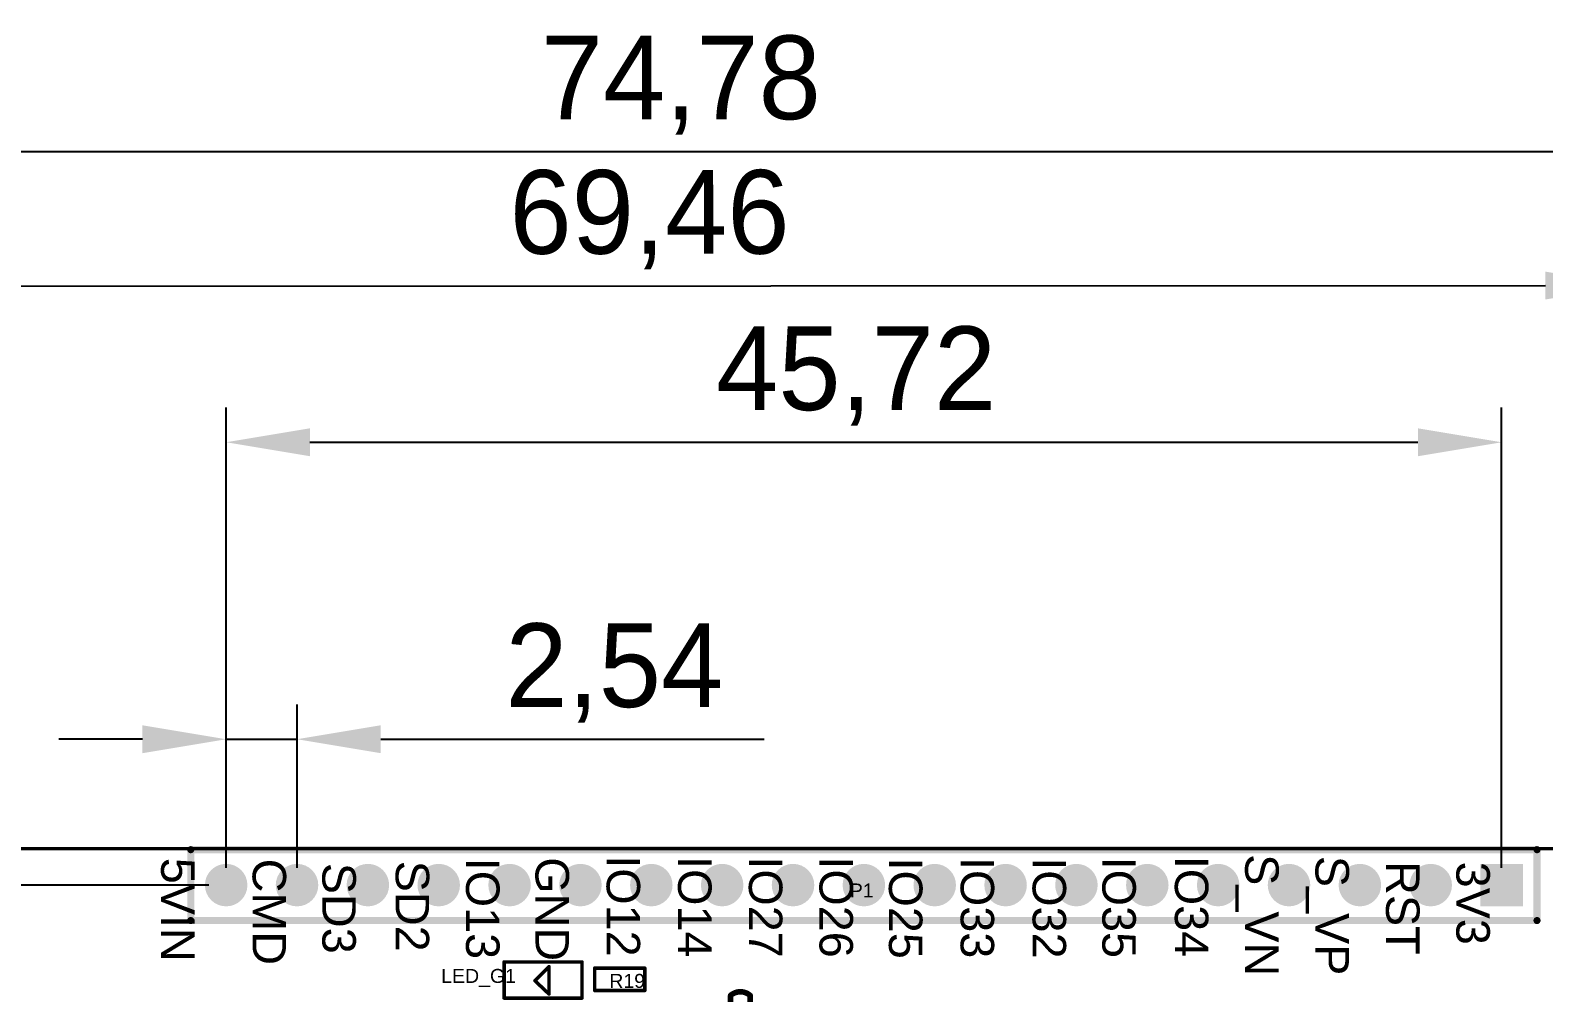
# Model space of a CAD drawing. Header units: millimetres. Extents: x -22 to 102, y -3 to 66.
# Drawn here: x 20.4 to 74.7, y 31.8 to 66.4 of the extents above; entities that cross this region are included whole.
import ezdxf

# ---------------------------------------------------------------- set-up
doc = ezdxf.new("R2010")
doc.units = ezdxf.units.MM
for name, color, linetype in [('KeepOutLayer', 6, 'Continuous'), ('MultiLayer', 9, 'Continuous'), ('PadHoleLayer', 156, 'Continuous'), ('TopOverlay', 2, 'Continuous')]:
    doc.layers.add(name, color=color, linetype=linetype)
doc.styles.add('Arial', font='arial.ttf', dxfattribs={"height": 0.2})
doc.dimstyles.new('ISO-25', dxfattribs={"dimtxt": 3, "dimasz": 3, "dimexe": 1.25, "dimexo": 0.625, "dimtad": 1, "dimtxsty": 'Standard', "dimcen": 2.5, "dimclrd": 3, "dimclre": 3, "dimclrt": 3, "dimadec": 0, "dimazin": 0, "dimtfac": 1, "dimtmove": 0, "dimatfit": 3, "dimfxl": 1, "dimarcsym": 0})

# ---------------------------------------------------------------- blocks, each defined once
blk = doc.blocks.new('R0402_42')
at = {"layer": 'TopOverlay', "const_width": 0.127}
for points in [[(-0.898, 0.408), (-0.898, -0.392)], [(0.902, 0.408), (-0.898, 0.408)], [(0.902, 0.408), (0.902, -0.392)], [(0.902, -0.392), (-0.898, -0.392)]]:
    blk.add_lwpolyline(points, dxfattribs=at)
at = {"layer": 'TopOverlay', "const_width": 0.0635}
for points in [[(-0.93, 0.408, 1), (-0.867, 0.408, 1)], [(-0.93, 0.408, 1), (-0.867, 0.408, 1)], [(0.87, 0.408, 1), (0.933, 0.408, 1)], [(0.87, 0.408, 1), (0.933, 0.408, 1)], [(-0.93, -0.392, 1), (-0.867, -0.392, 1)], [(-0.93, -0.392, 1), (-0.867, -0.392, 1)], [(0.87, -0.392, 1), (0.933, -0.392, 1)], [(0.87, -0.392, 1), (0.933, -0.392, 1)]]:
    blk.add_lwpolyline(points, format="xyb", close=True, dxfattribs=at)
blk = doc.blocks.new('HDR_TH_19P_P2_54_V_M_55')
at = {"layer": 'MultiLayer'}
blk.add_hatch(color=9, dxfattribs=at).paths.add_polyline_path([(-23.622, 0.762), (-22.098, 0.762), (-22.098, -0.762), (-23.622, -0.762)])
h = blk.add_hatch(color=9, dxfattribs=at)
edge = h.paths.add_edge_path()
edge.add_arc((-20.32, 0), 0.762, 0, 360)
h = blk.add_hatch(color=9, dxfattribs=at)
edge = h.paths.add_edge_path()
edge.add_arc((-17.78, 0), 0.762, 0, 360)
h = blk.add_hatch(color=9, dxfattribs=at)
edge = h.paths.add_edge_path()
edge.add_arc((-15.24, 0), 0.762, 0, 360)
h = blk.add_hatch(color=9, dxfattribs=at)
edge = h.paths.add_edge_path()
edge.add_arc((-12.7, 0), 0.762, 0, 360)
h = blk.add_hatch(color=9, dxfattribs=at)
edge = h.paths.add_edge_path()
edge.add_arc((-10.16, 0), 0.762, 0, 360)
h = blk.add_hatch(color=9, dxfattribs=at)
edge = h.paths.add_edge_path()
edge.add_arc((-7.62, 0), 0.762, 0, 360)
h = blk.add_hatch(color=9, dxfattribs=at)
edge = h.paths.add_edge_path()
edge.add_arc((-5.08, 0), 0.762, 0, 360)
h = blk.add_hatch(color=9, dxfattribs=at)
edge = h.paths.add_edge_path()
edge.add_arc((-2.54, 0), 0.762, 0, 360)
h = blk.add_hatch(color=9, dxfattribs=at)
edge = h.paths.add_edge_path()
edge.add_arc((0, 0), 0.762, 0, 360)
h = blk.add_hatch(color=9, dxfattribs=at)
edge = h.paths.add_edge_path()
edge.add_arc((2.54, 0), 0.762, 0, 360)
h = blk.add_hatch(color=9, dxfattribs=at)
edge = h.paths.add_edge_path()
edge.add_arc((5.08, 0), 0.762, 0, 360)
h = blk.add_hatch(color=9, dxfattribs=at)
edge = h.paths.add_edge_path()
edge.add_arc((7.62, 0), 0.762, 0, 360)
h = blk.add_hatch(color=9, dxfattribs=at)
edge = h.paths.add_edge_path()
edge.add_arc((10.16, 0), 0.762, 0, 360)
h = blk.add_hatch(color=9, dxfattribs=at)
edge = h.paths.add_edge_path()
edge.add_arc((12.7, 0), 0.762, 0, 360)
h = blk.add_hatch(color=9, dxfattribs=at)
edge = h.paths.add_edge_path()
edge.add_arc((15.24, 0), 0.762, 0, 360)
h = blk.add_hatch(color=9, dxfattribs=at)
edge = h.paths.add_edge_path()
edge.add_arc((17.78, 0), 0.762, 0, 360)
h = blk.add_hatch(color=9, dxfattribs=at)
edge = h.paths.add_edge_path()
edge.add_arc((20.32, 0), 0.762, 0, 360)
h = blk.add_hatch(color=9, dxfattribs=at)
edge = h.paths.add_edge_path()
edge.add_arc((22.86, 0), 0.762, 0, 360)
at = {"layer": 'PadHoleLayer'}
h = blk.add_hatch(color=156, dxfattribs=at)
edge = h.paths.add_edge_path()
edge.add_arc((-22.86, 0), 0.525, 0, 360)
h = blk.add_hatch(color=156, dxfattribs=at)
edge = h.paths.add_edge_path()
edge.add_arc((-20.32, 0), 0.525, 0, 360)
h = blk.add_hatch(color=156, dxfattribs=at)
edge = h.paths.add_edge_path()
edge.add_arc((-17.78, 0), 0.525, 0, 360)
h = blk.add_hatch(color=156, dxfattribs=at)
edge = h.paths.add_edge_path()
edge.add_arc((-15.24, 0), 0.525, 0, 360)
h = blk.add_hatch(color=156, dxfattribs=at)
edge = h.paths.add_edge_path()
edge.add_arc((-12.7, 0), 0.525, 0, 360)
h = blk.add_hatch(color=156, dxfattribs=at)
edge = h.paths.add_edge_path()
edge.add_arc((-10.16, 0), 0.525, 0, 360)
h = blk.add_hatch(color=156, dxfattribs=at)
edge = h.paths.add_edge_path()
edge.add_arc((-7.62, 0), 0.525, 0, 360)
h = blk.add_hatch(color=156, dxfattribs=at)
edge = h.paths.add_edge_path()
edge.add_arc((-5.08, 0), 0.525, 0, 360)
h = blk.add_hatch(color=156, dxfattribs=at)
edge = h.paths.add_edge_path()
edge.add_arc((-2.54, 0), 0.525, 0, 360)
h = blk.add_hatch(color=156, dxfattribs=at)
edge = h.paths.add_edge_path()
edge.add_arc((0, 0), 0.525, 0, 360)
h = blk.add_hatch(color=156, dxfattribs=at)
edge = h.paths.add_edge_path()
edge.add_arc((2.54, 0), 0.525, 0, 360)
h = blk.add_hatch(color=156, dxfattribs=at)
edge = h.paths.add_edge_path()
edge.add_arc((5.08, 0), 0.525, 0, 360)
h = blk.add_hatch(color=156, dxfattribs=at)
edge = h.paths.add_edge_path()
edge.add_arc((7.62, 0), 0.525, 0, 360)
h = blk.add_hatch(color=156, dxfattribs=at)
edge = h.paths.add_edge_path()
edge.add_arc((10.16, 0), 0.525, 0, 360)
h = blk.add_hatch(color=156, dxfattribs=at)
edge = h.paths.add_edge_path()
edge.add_arc((12.7, 0), 0.525, 0, 360)
h = blk.add_hatch(color=156, dxfattribs=at)
edge = h.paths.add_edge_path()
edge.add_arc((15.24, 0), 0.525, 0, 360)
h = blk.add_hatch(color=156, dxfattribs=at)
edge = h.paths.add_edge_path()
edge.add_arc((17.78, 0), 0.525, 0, 360)
h = blk.add_hatch(color=156, dxfattribs=at)
edge = h.paths.add_edge_path()
edge.add_arc((20.32, 0), 0.525, 0, 360)
h = blk.add_hatch(color=156, dxfattribs=at)
edge = h.paths.add_edge_path()
edge.add_arc((22.86, 0), 0.525, 0, 360)
at = {"layer": 'TopOverlay', "const_width": 0.254}
for points in [[(24.13, 1.27), (-24.13, 1.27)], [(-24.13, 1.27), (-24.13, -1.27)], [(24.13, 1.27), (24.13, -1.27)], [(24.13, -1.27), (-24.13, -1.27)]]:
    blk.add_lwpolyline(points, dxfattribs=at)
at = {"layer": 'TopOverlay', "const_width": 0.127}
for points in [[(-24.1935, 1.27, 1), (-24.0665, 1.27, 1)], [(-24.1935, 1.27, 1), (-24.0665, 1.27, 1)], [(24.0665, 1.27, 1), (24.1935, 1.27, 1)], [(24.0665, 1.27, 1), (24.1935, 1.27, 1)], [(-24.1935, -1.27, 1), (-24.0665, -1.27, 1)], [(-24.1935, -1.27, 1), (-24.0665, -1.27, 1)], [(24.0665, -1.27, 1), (24.1935, -1.27, 1)], [(24.0665, -1.27, 1), (24.1935, -1.27, 1)]]:
    blk.add_lwpolyline(points, format="xyb", close=True, dxfattribs=at)
blk = doc.blocks.new('LED0603_58')
at = {"layer": 'TopOverlay', "const_width": 0.127}
for points in [[(1.397, 0.6604), (-1.397, 0.6604)], [(-1.397, 0.6604), (-1.397, -0.635)], [(-0.21209, 0.51308), (-0.21209, -0.46482)], [(0.291592, 0.038608), (-0.209804, 0.513334)], [(1.397, 0.6604), (1.397, -0.635)], [(0.291592, 0.038608), (-0.21209, -0.46482)], [(1.397, -0.635), (-1.397, -0.635)]]:
    blk.add_lwpolyline(points, dxfattribs=at)
at = {"layer": 'TopOverlay', "const_width": 0.0635}
for points in [[(-1.42875, 0.6604, 1), (-1.36525, 0.6604, 1)], [(-1.42875, 0.6604, 1), (-1.36525, 0.6604, 1)], [(-0.24384, 0.51308, 1), (-0.18034, 0.51308, 1)], [(-0.241554, 0.513334, 1), (-0.178054, 0.513334, 1)], [(1.36525, 0.6604, 1), (1.42875, 0.6604, 1)], [(1.36525, 0.6604, 1), (1.42875, 0.6604, 1)], [(0.259842, 0.038608, 1), (0.323342, 0.038608, 1)], [(0.259842, 0.038608, 1), (0.323342, 0.038608, 1)], [(-0.24384, -0.46482, 1), (-0.18034, -0.46482, 1)], [(-0.24384, -0.46482, 1), (-0.18034, -0.46482, 1)], [(-1.42875, -0.635, 1), (-1.36525, -0.635, 1)], [(-1.42875, -0.635, 1), (-1.36525, -0.635, 1)], [(1.36525, -0.635, 1), (1.42875, -0.635, 1)], [(1.36525, -0.635, 1), (1.42875, -0.635, 1)]]:
    blk.add_lwpolyline(points, format="xyb", close=True, dxfattribs=at)
blk = doc.blocks.new('C0402_117')
at = {"layer": 'TopOverlay', "const_width": 0.2}
for points in [[(-0.745, -0.347, -0.373387), (-0.745, 0.353)], [(0.755, 0.353, -0.414214), (0.755, -0.347)]]:
    blk.add_lwpolyline(points, format="xyb", dxfattribs=at)
for points in [[(-0.745, 0.353), (0.755, 0.353)], [(-0.745, -0.347), (0.755, -0.347)]]:
    blk.add_lwpolyline(points, dxfattribs=at)
at = {"layer": 'TopOverlay', "const_width": 0.1}
for points in [[(-0.795, 0.353, 1), (-0.695, 0.353, 1)], [(-0.795, 0.353, 1), (-0.695, 0.353, 1)], [(0.705, 0.353, 1), (0.805, 0.353, 1)], [(0.705, 0.353, 1), (0.805, 0.353, 1)], [(-0.795, -0.347, 1), (-0.695, -0.347, 1)], [(-0.795, -0.347, 1), (-0.695, -0.347, 1)], [(0.705, -0.347, 1), (0.805, -0.347, 1)], [(0.705, -0.347, 1), (0.805, -0.347, 1)]]:
    blk.add_lwpolyline(points, format="xyb", close=True, dxfattribs=at)
blk = doc.blocks.new('*D126')
at = {"layer": 'Defpoints', "color": 0}
for p in [(77.742, 57.199), (8.286, 34.975), (77.75, 35)]:
    blk.add_point(p, dxfattribs=at)
at = {"layer": 'PadHoleLayer', "color": 3, "lineweight": -2}
for p, q in [((8.286, 35.6), (8.278, 58.424)), ((77.75, 35.625), (77.741, 58.449)), ((11.278, 57.175), (74.742, 57.198))]:
    blk.add_line(p, q, dxfattribs=at)
at = {"layer": 'PadHoleLayer', "color": 3}
for points in [[(11.278, 57.675), (11.279, 56.675), (8.278, 57.174)], [(74.742, 57.698), (74.742, 56.698), (77.742, 57.199)]]:
    blk.add_solid(points, dxfattribs=at)
at = {"layer": 'PadHoleLayer', "color": 3, "insert": (42.627, 59.561), "char_height": 3, "attachment_point": 5, "rotation": 0.0208}
blk.add_mtext('69,46', dxfattribs=at)
blk = doc.blocks.new('*D129')
at = {"layer": 'Defpoints', "color": 0}
for p in [(81.032, 62.009), (6.254, 34.975), (81.032, 34.975)]:
    blk.add_point(p, dxfattribs=at)
at = {"layer": 'PadHoleLayer', "color": 3, "lineweight": -2}
for p, q in [((6.254, 35.6), (6.254, 63.259)), ((81.032, 35.6), (81.032, 63.259)), ((9.254, 62.009), (78.032, 62.009))]:
    blk.add_line(p, q, dxfattribs=at)
at = {"layer": 'PadHoleLayer', "color": 3}
for points in [[(9.254, 62.509), (9.254, 61.509), (6.254, 62.009)], [(78.032, 62.509), (78.032, 61.509), (81.032, 62.009)]]:
    blk.add_solid(points, dxfattribs=at)
at = {"layer": 'PadHoleLayer', "color": 3, "insert": (43.75, 64.384), "char_height": 3, "attachment_point": 5}
blk.add_mtext('74,78', dxfattribs=at)
blk = doc.blocks.new('*D131')
at = {"layer": 'Defpoints', "color": 0}
for p in [(29.992, 40.931), (27.452, 35.7), (29.992, 35.7)]:
    blk.add_point(p, dxfattribs=at)
at = {"layer": 'PadHoleLayer', "color": 3, "lineweight": -2}
for p, q in [((27.452, 36.325), (27.452, 42.181)), ((29.992, 36.325), (29.992, 42.181)), ((24.452, 40.931), (21.452, 40.931)), ((27.452, 40.931), (29.992, 40.931)), ((32.992, 40.931), (46.742, 40.931))]:
    blk.add_line(p, q, dxfattribs=at)
at = {"layer": 'PadHoleLayer', "color": 3}
for points in [[(24.452, 41.431), (24.452, 40.431), (27.452, 40.931)], [(32.992, 41.431), (32.992, 40.431), (29.992, 40.931)]]:
    blk.add_solid(points, dxfattribs=at)
at = {"layer": 'PadHoleLayer', "color": 3, "insert": (41.367, 43.306), "char_height": 3, "attachment_point": 5}
blk.add_mtext('2,54', dxfattribs=at)
blk = doc.blocks.new('*D132')
at = {"layer": 'Defpoints', "color": 0}
for p in [(73.172, 51.579), (27.452, 35.7), (73.172, 35.7)]:
    blk.add_point(p, dxfattribs=at)
at = {"layer": 'PadHoleLayer', "color": 3, "lineweight": -2}
for p, q in [((27.452, 36.325), (27.452, 52.829)), ((73.172, 36.325), (73.172, 52.829)), ((30.452, 51.579), (70.172, 51.579))]:
    blk.add_line(p, q, dxfattribs=at)
at = {"layer": 'PadHoleLayer', "color": 3}
for points in [[(30.452, 52.079), (30.452, 51.079), (27.452, 51.579)], [(70.172, 52.079), (70.172, 51.079), (73.172, 51.579)]]:
    blk.add_solid(points, dxfattribs=at)
at = {"layer": 'PadHoleLayer', "color": 3, "insert": (50.035, 53.954), "char_height": 3, "attachment_point": 5}
blk.add_mtext('45,72', dxfattribs=at)
blk = doc.blocks.new('*D133')
at = {"layer": 'Defpoints', "color": 0}
for p in [(27.452, 35.7), (0.481, 9.19), (27.452, 9.19)]:
    blk.add_point(p, dxfattribs=at)
at = {"layer": 'PadHoleLayer', "color": 3, "lineweight": -2}
for p, q in [((26.827, 35.7), (-0.769, 35.7)), ((0.481, 32.7), (0.481, 12.19)), ((26.827, 9.19), (-0.769, 9.19))]:
    blk.add_line(p, q, dxfattribs=at)
at = {"layer": 'PadHoleLayer', "color": 3}
for points in [[(-0.019, 32.7), (0.981, 32.7), (0.481, 35.7)], [(-0.019, 12.19), (0.981, 12.19), (0.481, 9.19)]]:
    blk.add_solid(points, dxfattribs=at)
at = {"layer": 'PadHoleLayer', "color": 3, "insert": (-1.894, 22.445), "char_height": 3, "attachment_point": 5, "rotation": 90}
blk.add_mtext('26,51', dxfattribs=at)

msp = doc.modelspace()

# ---------------------------------------------------------------- linework, layer by layer
at = {"layer": 'KeepOutLayer', "const_width": 0.127}
msp.add_lwpolyline([(8.286, 37.007), (79, 37.007)], dxfattribs=at)

# ---------------------------------------------------------------- block references
for name, p, rotation in [('HDR_TH_19P_P2_54_V_M_55', (50.312, 35.7), 180), ('LED0603_58', (38.812, 32.31), 180), ('R0402_42', (41.562, 32.33), 180), ('C0402_117', (45.882, 31), 270)]:
    msp.add_blockref(name, p, dxfattribs=dict(rotation=rotation))

# ---------------------------------------------------------------- texts
at = {"layer": 'TopOverlay', "style": 'Arial'}
for s, p in [('5VIN', (25.12, 36.68)), ('CMD', (28.4, 36.65)), ('SD3', (30.9, 36.5)), ('SD2', (33.528, 36.576)), ('IO13', (36.05, 36.68)), ('GND', (38.54, 36.7)), ('IO12', (41.09, 36.77)), ('IO14', (43.65, 36.74)), ('IO27', (46.19, 36.73)), ('IO26', (48.72, 36.73)), ('IO25', (51.21, 36.69)), ('IO33', (53.78, 36.71)), ('IO32', (56.36, 36.7)), ('IO35', (58.86, 36.72)), ('IO34', (61.46, 36.75)), ('S_VN', (63.98, 36.81)), ('S_VP', (66.5, 36.75)), ('RST', (69.03, 36.56)), ('3V3', (71.55, 36.54))]:
    msp.add_text(s, height=1.2, rotation=270, dxfattribs=at).set_placement(p)
for s, p in [('P1', (49.808, 35.258)), ('LED_G1', (35.161, 32.194)), ('R19', (41.186, 32.016))]:
    msp.add_text(s, height=0.5, dxfattribs=at).set_placement(p)

# ---------------------------------------------------------------- dimensions: what is measured, and where the dimension line sits
at = {"layer": 'PadHoleLayer'}
for base, p1, p2, picture, middle in [((81.032, 62.009), (6.254, 34.975), (81.032, 34.975), '*D129', (43.75, 62.009)), ((73.172, 51.579), (27.452, 35.7), (73.172, 35.7), '*D132', (50.035, 51.579))]:
    dim = msp.add_linear_dim(base=base, p1=p1, p2=p2, dimstyle='ISO-25', dxfattribs=at)
    dim.commit()
    dim.dimension.update_dxf_attribs({"geometry": picture, "text_midpoint": middle, "dimtype": 160})
dim = msp.add_linear_dim(base=(77.742, 57.199), p1=(8.286, 34.975), p2=(77.75, 35), angle=0.0208, dimstyle='ISO-25', dxfattribs=at)
dim.commit()
dim.dimension.update_dxf_attribs({"geometry": '*D126', "text_midpoint": (42.627, 57.186), "dimtype": 161})
dim = msp.add_linear_dim(base=(29.992, 40.931), p1=(27.452, 35.7), p2=(29.992, 35.7), dimstyle='ISO-25', dxfattribs=at)
dim.commit()
dim.dimension.update_dxf_attribs({"geometry": '*D131', "text_midpoint": (41.367, 43.306)})
dim = msp.add_linear_dim(base=(0.481, 9.19), p1=(27.452, 35.7), p2=(27.452, 9.19), angle=90, dimstyle='ISO-25', dxfattribs=at)
dim.commit()
dim.dimension.update_dxf_attribs({"geometry": '*D133', "text_midpoint": (-1.894, 22.445)})

doc.saveas('drawing.dxf')
